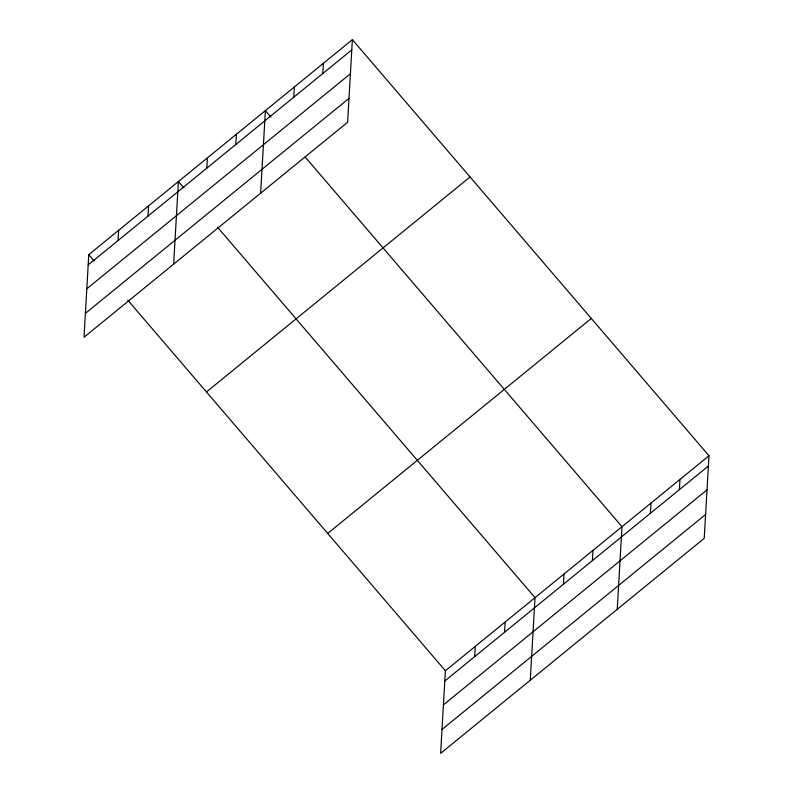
<?xml version="1.0" encoding="UTF-8"?>
<svg xmlns="http://www.w3.org/2000/svg" width="793" height="793" viewBox="0 0 793 793"><rect width="100%" height="100%" fill="white"/><g stroke="black" fill="none" stroke-linecap="round" stroke-linejoin="round"><path stroke-width="1.19" d="M88.776 254.652L84.018 337.243L347.612 122.241L352.37 39.65L88.776 254.652L94.347 261.155M118.058 240.537L118.653 230.287M147.934 216.172L148.529 205.922M173.637 264.148L178.405 181.557L183.966 188.05M206.804 168.156L207.399 157.906M235.799 144.504L236.393 134.255M260.619 193.195L265.387 110.604L270.948 117.096M293.787 97.202L294.381 86.952M322.781 73.551L323.375 63.301M127.742 300.121L445.388 670.759L440.63 753.35L704.224 538.348L708.982 455.757L352.37 39.65M474.67 656.644L475.265 646.394M504.546 632.279L505.141 622.029M530.249 680.245L535.017 597.654L217.361 227.016M563.417 584.253L564.011 574.003M592.411 560.601L593.005 550.352M617.232 609.292L621.999 526.701L305.146 156.994M650.399 513.299L650.994 503.059M679.393 489.658L679.988 479.408M88.192 264.902L351.775 49.9M86.814 288.781L350.407 73.769M85.396 313.374L348.989 98.372M206.458 391.97L470.051 176.968M327.707 533.441L591.3 318.439M445.388 670.759L708.982 455.757M444.804 681.009L708.387 466.006M443.426 704.878L707.019 489.876M442.008 729.481L705.601 514.469"/></g></svg>
